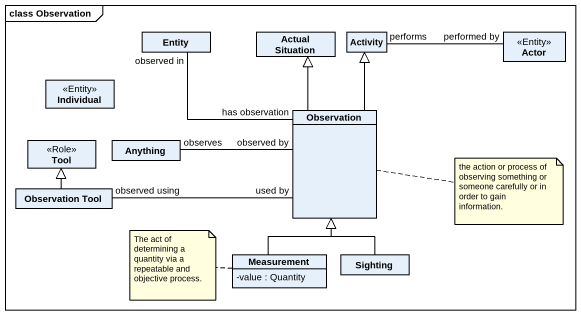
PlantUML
@startuml
mainframe class Observation
hide circle
hide empty members
skinparam classAttributeIconSize 0
class "Entity" as Entity_
class "Actual Situation" as Actual_Situation
class Activity
class "Actor" as Actor_ <<Entity>>
class Individual <<Entity>>
class Observation
class Tool <<Role>>
class Anything
class "Observation Tool" as Observation_Tool
class Measurement {
  -value : Quantity
}
class Sighting
Actor_ "performed by" -left- "performs" Activity
Observation "has observation" -up- "observed in" Entity_
Observation -up-|> Actual_Situation
Observation -up-|> Activity
Observation "observed by" -left- "observes" Anything
Observation_Tool "observed using" -right- "used by" Observation
Observation_Tool -up-|> Tool
Measurement -up-|> Observation
Sighting -up-|> Observation
note right of Observation : the action or process of observing something or someone carefully or in order to gain information.
note left of Measurement : The act of determining a quantity via a repeatable and objective process.
@enduml
